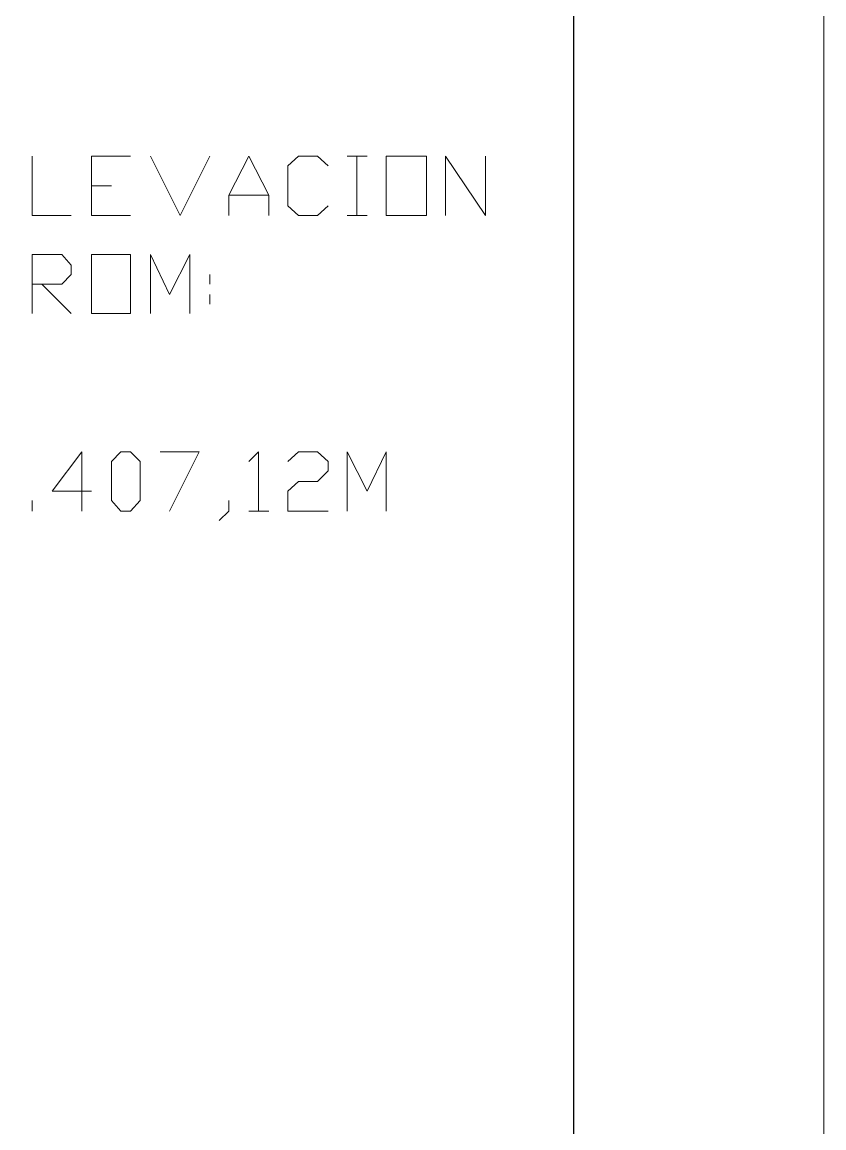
# Model space of a CAD drawing. Header units: millimetres. Extents: x 2529 to 2673, y 1639 to 1859.
# Drawn here: x 2651.31 to 2672.73, y 1693.57 to 1723.13 of the extents above; entities that cross this region are included whole.
import ezdxf

# ---------------------------------------------------------------- set-up
doc = ezdxf.new("R2010")
doc.units = ezdxf.units.MM
doc.layers.add('PDF_0', color=7, linetype='Continuous')
doc.layers.add('PDF_10 Formato', color=7, linetype='Continuous')

msp = doc.modelspace()

# ---------------------------------------------------------------- linework, layer by layer
at = {"layer": 'PDF_0', "lineweight": 9}
for points in [[(2651.582, 1719.548), (2651.582, 1717.967), (2652.627, 1717.967)], [(2654.208, 1717.967), (2653.164, 1717.967), (2653.164, 1719.548), (2654.208, 1719.548)], [(2654.745, 1719.548), (2655.536, 1717.967), (2656.326, 1719.548)], [(2656.835, 1717.967), (2656.835, 1718.503), (2657.371, 1719.548), (2657.908, 1718.503), (2657.908, 1717.967)], [(2659.489, 1718.221), (2659.207, 1717.967), (2658.699, 1717.967), (2658.416, 1718.221), (2658.416, 1719.294), (2658.699, 1719.548), (2659.207, 1719.548), (2659.489, 1719.294)], [(2659.998, 1719.548), (2660.534, 1719.548)], [(2660.252, 1719.548), (2660.252, 1717.967)], [(2662.624, 1717.967), (2662.624, 1719.548), (2663.697, 1717.967), (2663.697, 1719.548)], [(2653.164, 1718.757), (2653.7, 1718.757)], [(2656.835, 1718.503), (2657.908, 1718.503)], [(2659.998, 1717.967), (2660.534, 1717.967)], [(2651.582, 1715.34), (2651.582, 1716.922), (2652.373, 1716.922), (2652.627, 1716.639), (2652.627, 1716.385), (2652.373, 1716.131), (2651.582, 1716.131)], [(2654.745, 1715.34), (2654.745, 1716.922), (2655.253, 1715.849), (2655.79, 1716.922), (2655.79, 1715.34)], [(2656.326, 1716.385), (2656.326, 1716.131)], [(2651.836, 1716.131), (2652.627, 1715.34)], [(2656.326, 1715.849), (2656.326, 1715.595)], [(2653.164, 1710.596), (2652.119, 1710.596), (2652.909, 1711.641), (2652.909, 1710.06)], [(2654.999, 1711.641), (2656.044, 1711.641), (2655.253, 1710.06)], [(2657.371, 1711.387), (2657.625, 1711.641), (2657.625, 1710.06)], [(2658.416, 1711.387), (2658.699, 1711.641), (2659.207, 1711.641), (2659.489, 1711.387), (2659.489, 1711.133), (2659.207, 1710.85), (2658.699, 1710.85), (2658.416, 1710.596), (2658.416, 1710.06), (2659.489, 1710.06)], [(2659.998, 1710.06), (2659.998, 1711.641), (2660.534, 1710.596), (2661.042, 1711.641), (2661.042, 1710.06)], [(2651.582, 1710.06), (2651.582, 1710.342)], [(2656.835, 1710.342), (2656.835, 1710.06), (2656.581, 1709.805)], [(2657.371, 1710.06), (2657.908, 1710.06)]]:
    msp.add_lwpolyline(points, dxfattribs=at)
for points in [[(2661.042, 1717.967), (2661.042, 1719.548), (2662.116, 1719.548), (2662.116, 1717.967)], [(2653.164, 1715.34), (2653.164, 1716.922), (2654.208, 1716.922), (2654.208, 1715.34)], [(2653.954, 1710.06), (2653.7, 1710.342), (2653.7, 1711.387), (2653.954, 1711.641), (2654.208, 1711.641), (2654.463, 1711.387), (2654.463, 1710.342), (2654.208, 1710.06)]]:
    msp.add_lwpolyline(points, close=True, dxfattribs=at)
at = {"layer": 'PDF_10 Formato', "lineweight": 9}
msp.add_lwpolyline([(2528.768, 1638.642), (2528.768, 1858.572), (2672.734, 1858.572), (2672.734, 1638.642)], close=True, dxfattribs=at)
at = {"layer": 'PDF_10 Formato', "lineweight": 25}
msp.add_lwpolyline([(2666.041, 1854.025), (2666.041, 1645.334), (2542.125, 1645.334), (2542.125, 1854.025)], close=True, dxfattribs=at)

doc.saveas('drawing.dxf')
